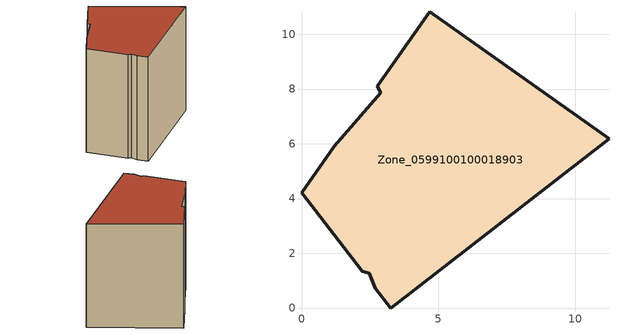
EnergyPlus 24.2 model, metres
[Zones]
Zone_0599100100018903
 floor ground (C_G): 1.21,5.91 2.9,7.87 2.77,8.11 4.68,10.82 11.23,6.19 3.26,0 2.7,0.72 2.47,1.27 2.23,1.34 0,4.21 z5.54
 wall outside (C_F): 3.26,0 11.23,6.19 4.68,10.82 2.77,8.11 2.9,7.87 1.21,5.91 0,4.21 2.23,1.34 2.47,1.27 2.7,0.72 3.26,0 z5.54:15
 roof outside (C_R): 11.23,6.19 4.68,10.82 2.77,8.11 2.9,7.87 1.21,5.91 0,4.21 2.23,1.34 2.47,1.27 2.7,0.72 3.26,0 z15
[BUILDING]
Pand.0599100100018903: North Axis=0; Terrain=City; Loads Convergence Tolerance Value=0.04; Temperature Convergence Tolerance Value=0.4; Solar Distribution=FullExterior; Maximum Number of Warmup Days=25; Minimum Number of Warmup Days=1
[Site:Location]
Rotterdam.The.Hague.AP_ZH_NLD Design_Conditions: Latitude=51.96; Longitude=4.45; Time Zone=1; Elevation=-4.5
[SITE:GROUNDTEMPERATURE:BUILDINGSURFACE]
18, 18, 18, 18, 18, 18, 18, 18, 18, 18, 18, 18
[MATERIAL] Thermal Absorptance=0.9; Solar Absorptance=0.7; Visible Absorptance=0.7
Name | Roughness | Thickness | Conductivity | Density | Specific Heat
G.TI.2015-2018 | MediumSmooth | 0.15 | 0.0428571 | 540 | 1210
F.TI.2015-2018 | Rough | 0.3 | 0.0666667 | 1920 | 840
R.TI.2015-2018 | MediumRough | 0.2 | 0.0333333 | 1500 | 1000
[CONSTRUCTION]
C_G: G.TI.2015-2018
C_F: F.TI.2015-2018
C_R: R.TI.2015-2018
[ZONE]
Zone_0599100100018903: Type=1; Multiplier=1; Ceiling Height=Autocalculate; Volume=Autocalculate; Floor Area=autocalculate; Part of Total Floor Area=Yes
[ZONEINFILTRATION:DESIGNFLOWRATE]
Infil_Zone_0599100100018903: Zone or ZoneList or Space or SpaceList=Zone_0599100100018903; Schedule=AlwaysOn; Design Flow Rate Calculation Method=Flow/Area; Flow Rate per Floor Area=0.0015; Constant Term Coefficient=1; Temperature Term Coefficient=0; Velocity Term Coefficient=0; Velocity Squared Term Coefficient=0
[HVACTEMPLATE:ZONE:IDEALLOADSAIRSYSTEM]
Zone_0599100100018903: Maximum Heating Supply Air Temperature=50; Minimum Cooling Supply Air Temperature=13; Maximum Heating Supply Air Humidity Ratio=0.0156; Minimum Cooling Supply Air Humidity Ratio=0.0077; Heating Limit=NoLimit; Cooling Limit=NoLimit; Dehumidification Control Type=ConstantSensibleHeatRatio; Cooling Sensible Heat Ratio=0.7; Dehumidification Setpoint=60; Humidification Control Type=None; Humidification Setpoint=30; Outdoor Air Method=None; Outdoor Air Flow Rate per Person=0.00944; Outdoor Air Flow Rate per Zone Floor Area=0; Outdoor Air Flow Rate per Zone=0; Demand Controlled Ventilation Type=None; Outdoor Air Economizer Type=NoEconomizer; Heat Recovery Type=None; Sensible Heat Recovery Effectiveness=0.7; Latent Heat Recovery Effectiveness=0.65
[ZONECONTROL:THERMOSTAT]
ThermostatControl_Zone_0599100100018903: Zone or ZoneList=Zone_0599100100018903; Control Type Schedule=DualSetpointControlType; Control 1=Thermostat_Zone_0599100100018903; Temperature Difference Between Cutout And Setpoint=0
[THERMOSTATSETPOINT:DUALSETPOINT]
Thermostat_Zone_0599100100018903: Heating Setpoint Temperature Schedule=HeatingSetpoint_Zone_0599100100018903; Cooling Setpoint Temperature Schedule=CoolingSetpoint_Zone_0599100100018903
[SCHEDULE:COMPACT]
HeatingSetpoint_Zone_0599100100018903: Through: 12/31, For: AllDays, Until: 24:00, 21
CoolingSetpoint_Zone_0599100100018903: Through: 12/31, For: AllDays, Until: 24:00, 24
DualSetpointControlType: Through: 12/31, For: AllDays, Until: 24:00, 4
AlwaysOn: Through: 12/31, For: AllDays, Until: 24:00, 1
